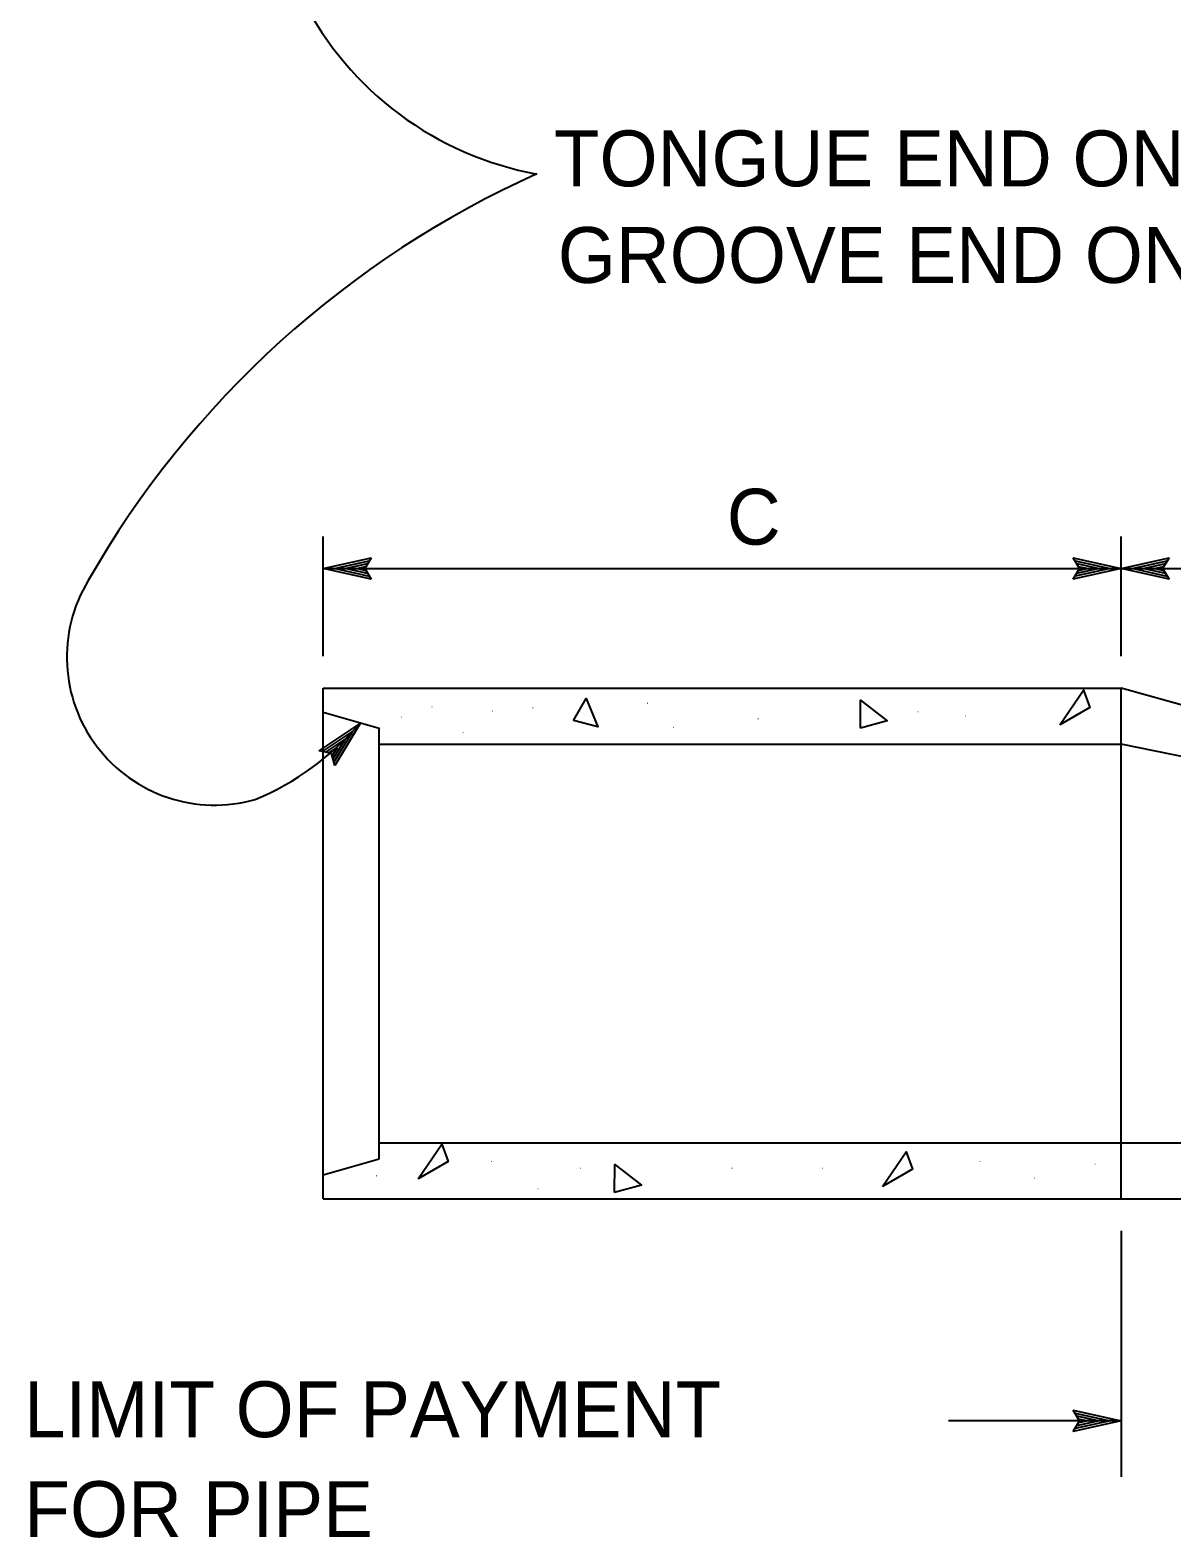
# Model space of a CAD drawing. Extents: x -894 to 866, y -472 to 714.
# Drawn here: x -706 to -562.9, y -68.6 to 120.4 of the extents above; entities that cross this region are included whole.
import ezdxf

# ---------------------------------------------------------------- set-up
doc = ezdxf.new("R2010")
doc.units = 0
for name, color, linetype in [('56 Stage 3 Anno', 7, 'Continuous'), ('57 Undefined', 7, 'Continuous'), ('59 Sndwall Anno', 7, 'Continuous'), ('60 Nongeo Data', 7, 'Continuous')]:
    doc.layers.add(name, color=color, linetype=linetype)

msp = doc.modelspace()

# ---------------------------------------------------------------- linework, layer by layer
at = {"layer": '56 Stage 3 Anno'}
for p, q in [((-669.27, 41.86), (-669.27, 56.86)), ((-569.27, 41.86), (-569.27, 56.86)), ((-669.27, 52.86), (-663.27, 54.19)), ((-667.88, 52.86), (-663.51, 53.83)), ((-666.51, 52.86), (-663.68, 53.48)), ((-665.13, 52.85), (-663.92, 53.12)), ((-663.27, 54.19), (-664.07, 52.86)), ((-663.27, 54.19), (-663.27, 54.19)), ((-574.47, 52.86), (-575.27, 54.2)), ((-575.27, 54.2), (-575.27, 54.2)), ((-575.27, 54.2), (-569.27, 52.86)), ((-575.05, 53.84), (-570.65, 52.86)), ((-574.82, 53.48), (-572.03, 52.86)), ((-574.64, 53.13), (-573.41, 52.86)), ((-569.27, 52.86), (-563.27, 54.19)), ((-567.88, 52.86), (-563.51, 53.83)), ((-566.51, 52.86), (-563.68, 53.48)), ((-565.13, 52.85), (-563.92, 53.12)), ((-563.27, 54.19), (-564.07, 52.86)), ((-563.27, 54.19), (-563.27, 54.19)), ((-669.27, 52.86), (-569.27, 52.86)), ((-663.27, 51.52), (-669.27, 52.86)), ((-669.27, 52.86), (-669.27, 52.86)), ((-663.49, 51.87), (-667.89, 52.86)), ((-663.72, 52.23), (-666.51, 52.86)), ((-663.9, 52.58), (-665.13, 52.85)), ((-664.07, 52.86), (-663.27, 51.52)), ((-663.27, 51.52), (-663.27, 51.52)), ((-569.27, 52.86), (-575.27, 51.53)), ((-575.27, 51.53), (-574.47, 52.86)), ((-575.27, 51.53), (-575.27, 51.53)), ((-570.66, 52.85), (-575.04, 51.89)), ((-572.03, 52.86), (-574.86, 52.23)), ((-573.41, 52.86), (-574.62, 52.59)), ((-569.27, 52.86), (-477.27, 52.86)), ((-569.27, 52.86), (-569.27, 52.86)), ((-563.27, 51.52), (-569.27, 52.86)), ((-569.27, 52.86), (-569.27, 52.86)), ((-563.49, 51.87), (-567.89, 52.86)), ((-563.72, 52.23), (-566.51, 52.86)), ((-563.9, 52.58), (-565.13, 52.85)), ((-564.07, 52.86), (-563.27, 51.52)), ((-563.27, 51.52), (-563.27, 51.52)), ((-669.78, 30.03), (-664.67, 33.45)), ((-669.37, 29.94), (-665.62, 32.45)), ((-665.63, 32.44), (-667.94, 28.6)), ((-664.67, 33.45), (-667.84, 28.19)), ((-664.67, 33.45), (-664.67, 33.45)), ((-668.95, 29.86), (-666.58, 31.45)), ((-668.58, 29.75), (-667.53, 30.45)), ((-667.53, 30.45), (-668.17, 29.39)), ((-666.58, 31.45), (-668.07, 28.97)), ((-668.26, 29.68), (-669.78, 30.03)), ((-669.78, 30.03), (-669.78, 30.03)), ((-667.84, 28.19), (-668.26, 29.68)), ((-667.84, 28.19), (-667.84, 28.19)), ((-569.27, -30.14), (-569.27, -60.99)), ((-574.47, -53.99), (-575.27, -52.65)), ((-575.27, -52.65), (-575.27, -52.65)), ((-575.27, -52.65), (-569.27, -53.99)), ((-569.27, -53.99), (-590.89, -53.99)), ((-569.27, -53.99), (-575.27, -55.32)), ((-575.27, -55.32), (-574.47, -53.99)), ((-575.05, -53), (-570.65, -53.99)), ((-570.66, -53.99), (-575.04, -54.96)), ((-572.03, -53.98), (-574.86, -54.61)), ((-574.82, -53.36), (-572.03, -53.98)), ((-574.64, -53.71), (-573.41, -53.98)), ((-573.41, -53.98), (-574.62, -54.25)), ((-569.27, -53.99), (-569.27, -53.99)), ((-575.27, -55.32), (-575.27, -55.32))]:
    msp.add_line(p, q, dxfattribs=at)
for centre, radius, start, end in [((-635.14, 142.83), 41.17, 206.9177, 259.7048), ((-592.33, -9.55), 122.61, 114.1534, 150.2084), ((-682.87, 41.76), 18.55, 148.8091, 285.8632), ((-691.15, 56.13), 34.86, 292.5036, 319.4171)]:
    msp.add_arc(centre, radius, start, end, dxfattribs=at)
at = {"layer": '59 Sndwall Anno'}
for points in [[(-637.93, 33.83), (-636.32, 36.56), (-634.88, 33.03)], [(-601.95, 32.84), (-601.92, 36.35), (-598.58, 33.76)], [(-576.97, 33.26), (-574, 37.61), (-573.21, 35.44)], [(-657.39, -23.65), (-654.42, -19.3), (-653.63, -21.47)], [(-599.18, -24.62), (-596.22, -20.27), (-595.42, -22.44)], [(-632.76, -25.37), (-632.73, -21.85), (-629.38, -24.45)]]:
    msp.add_lwpolyline(points, close=True, dxfattribs=at)
at = {"layer": '60 Nongeo Data'}
for p, q in [((-669.27, -26.14), (-669.27, 37.86)), ((-669.27, 37.86), (-569.27, 37.86)), ((-484.03, 14.17), (-569.27, 37.86)), ((-569.27, -26.14), (-569.27, 37.86)), ((-669.27, 34.86), (-662.27, 32.86)), ((-662.27, -21.14), (-662.27, 32.86)), ((-662.27, 30.86), (-569.27, 30.86)), ((-481.59, 12.94), (-569.27, 30.86)), ((-662.27, -19.14), (-463.27, -19.14)), ((-669.27, -23.14), (-662.27, -21.14)), ((-669.27, -26.14), (-477.27, -26.14))]:
    msp.add_line(p, q, dxfattribs=at)

# ---------------------------------------------------------------- texts
at = {"layer": '57 Undefined'}
for s, p in [('TONGUE END ON INLET SECTION', (-640.37, 100.78)), ('GROOVE END ON OUTLET SECTION', (-639.88, 88.67)), ('C', (-618.7, 55.86)), ('LIMIT OF PAYMENT', (-706.78, -56.03)), ('FOR PIPE', (-706.74, -68.55))]:
    msp.add_text(s, height=7, dxfattribs=at).set_placement(p)
at = {"layer": '59 Sndwall Anno'}
for p in [(-628.78, 35.91), (-659.64, 34.17), (-655.8, 35.48), (-648.23, 34.94), (-643.16, 35.32), (-614.92, 33.96), (-594.89, 34.83), (-588.9, 34.35), (-651.91, 32.24), (-625.51, 32.89), (-648.35, -21.54), (-637.17, -22.35), (-618.22, -22.35), (-606.88, -22.35), (-587.12, -21.54), (-572.7, -21.86), (-662.76, -23.32), (-580.31, -23.64), (-642.51, -24.94)]:
    msp.add_text('.', height=0.8, dxfattribs=at).set_placement(p)

doc.saveas('drawing.dxf')
